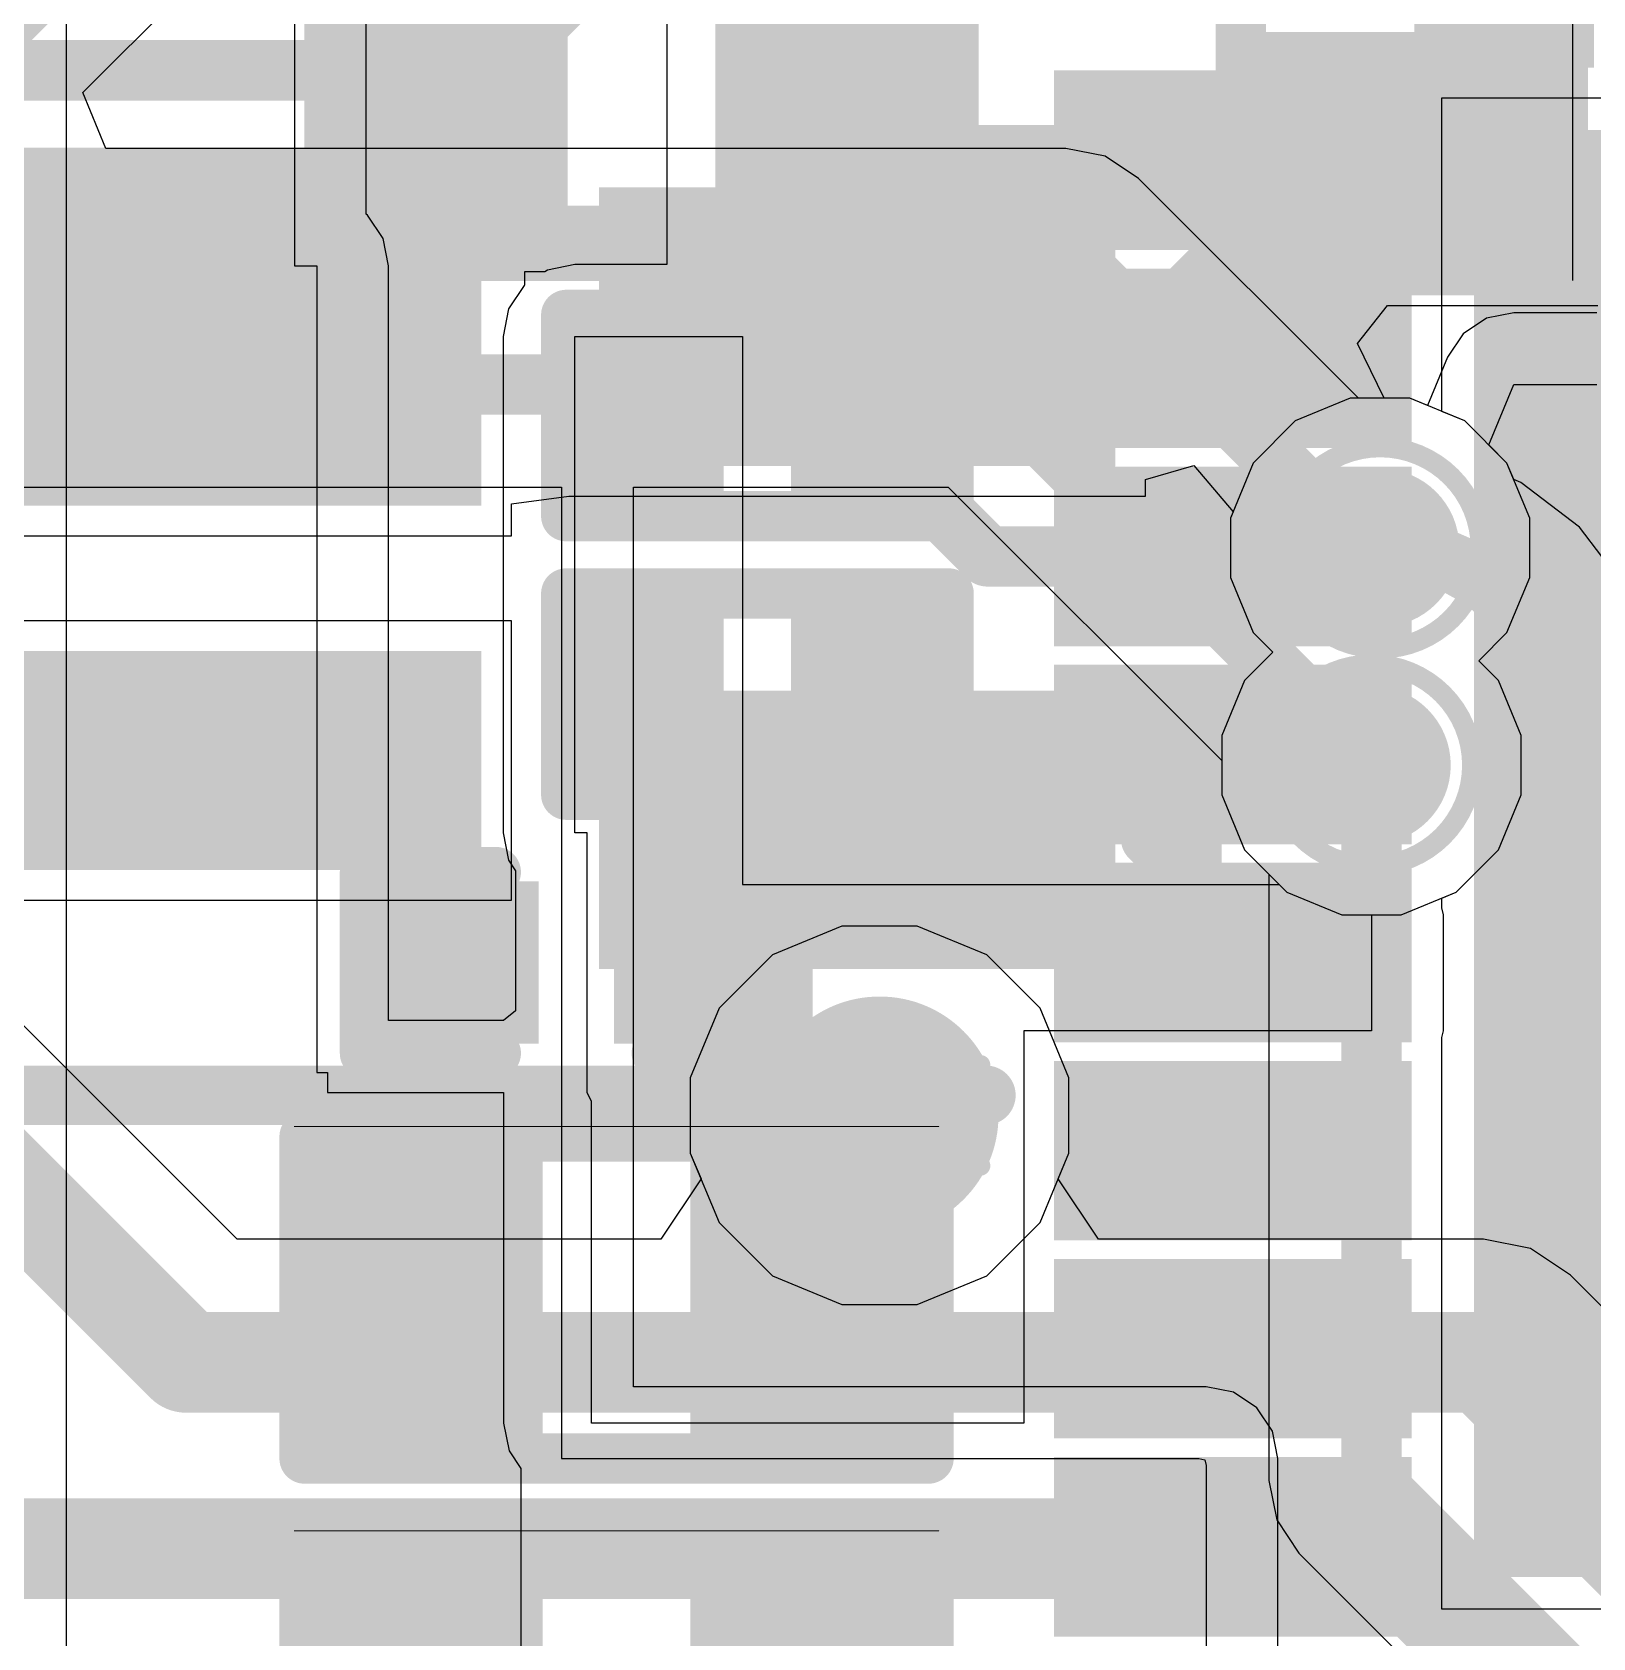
# Model space of a CAD drawing. Header units: inches. Extents: x -10 to 344, y -7 to 75.
# Drawn here: x 48.443 to 52.382, y 6.565 to 10.619 of the extents above; entities that cross this region are included whole.
import ezdxf

# ---------------------------------------------------------------- set-up
doc = ezdxf.new("R2010")
doc.units = ezdxf.units.IN
for name, color, linetype in [('Bottom Layer', 5, 'Continuous'), ('Bottom Overlay', 54, 'Continuous'), ('Bottom Paste', 16, 'Continuous'), ('Bottom Solder', 6, 'Continuous'), ('Drill Drawing', 1, 'Continuous'), ('Mid Layer 1', 16, 'Continuous'), ('Mid Layer 2', 76, 'Continuous'), ('Top Layer', 1, 'Continuous'), ('Top Overlay', 2, 'Continuous'), ('Top Paste', 8, 'Continuous'), ('Top Solder', 216, 'Continuous'), ('Via Holes', 16, 'Continuous')]:
    doc.layers.add(name, color=color, linetype=linetype)

# ---------------------------------------------------------------- blocks, each defined once
blk = doc.blocks.new('CAP_0201_B_22')
at = {"layer": 'Bottom Layer'}
for points in [[(-0.45, 0.15), (-0.15, 0.15), (-0.15, -0.15), (-0.45, -0.15)], [(0.15, 0.15), (0.45, 0.15), (0.45, -0.15), (0.15, -0.15)]]:
    blk.add_hatch(color=5, dxfattribs=at).paths.add_polyline_path(points)
at = {"layer": 'Bottom Paste'}
for points in [[(-0.45, 0.15), (-0.15, 0.15), (-0.15, -0.15), (-0.45, -0.15)], [(0.15, 0.15), (0.45, 0.15), (0.45, -0.15), (0.15, -0.15)]]:
    blk.add_hatch(color=16, dxfattribs=at).paths.add_polyline_path(points)
at = {"layer": 'Bottom Solder'}
for points in [[(-0.505, 0.205), (-0.095, 0.205), (-0.095, -0.205), (-0.505, -0.205)], [(0.095, 0.205), (0.505, 0.205), (0.505, -0.205), (0.095, -0.205)]]:
    blk.add_hatch(color=6, dxfattribs=at).paths.add_polyline_path(points)
at = {"layer": 'Bottom Overlay', "const_width": 0.127}
for points in [[(-0.5334, 0.2286), (-0.2032, 0.2286)], [(-0.5334, -0.2286), (-0.5334, 0.2286)], [(0.2032, 0.2286), (0.5334, 0.2286)], [(0.5334, -0.2286), (0.5334, 0.2286)], [(-0.5334, -0.2286), (-0.2032, -0.2286)], [(0.2032, -0.2286), (0.5334, -0.2286)]]:
    blk.add_lwpolyline(points, dxfattribs=at)
at = {"layer": 'Bottom Overlay', "const_width": 0.0635}
for points in [[(-0.5651, 0.2286, 1), (-0.5016, 0.2286, 1)], [(-0.5651, 0.2286, 1), (-0.5016, 0.2286, 1)], [(-0.2349, 0.2286, 1), (-0.1714, 0.2286, 1)], [(0.1714, 0.2286, 1), (0.2349, 0.2286, 1)], [(0.5016, 0.2286, 1), (0.5651, 0.2286, 1)], [(0.5016, 0.2286, 1), (0.5651, 0.2286, 1)], [(-0.5651, -0.2286, 1), (-0.5016, -0.2286, 1)], [(-0.5651, -0.2286, 1), (-0.5016, -0.2286, 1)], [(-0.2349, -0.2286, 1), (-0.1714, -0.2286, 1)], [(0.1714, -0.2286, 1), (0.2349, -0.2286, 1)], [(0.5016, -0.2286, 1), (0.5651, -0.2286, 1)], [(0.5016, -0.2286, 1), (0.5651, -0.2286, 1)]]:
    blk.add_lwpolyline(points, format="xyb", close=True, dxfattribs=at)
blk = doc.blocks.new('32_QFN__5_5__B_27')
at = {"layer": 'Bottom Layer'}
for points in [[(-1.625, 2.785), (-1.625, 2.085), (-1.875, 2.085), (-1.875, 2.785)], [(-1.125, 2.785), (-1.125, 2.085), (-1.375, 2.085), (-1.375, 2.785)], [(-0.625, 2.785), (-0.625, 2.085), (-0.875, 2.085), (-0.875, 2.785)], [(-0.125, 2.785), (-0.125, 2.085), (-0.375, 2.085), (-0.375, 2.785)], [(0.375, 2.785), (0.375, 2.085), (0.125, 2.085), (0.125, 2.785)], [(0.875, 2.785), (0.875, 2.085), (0.625, 2.085), (0.625, 2.785)], [(1.375, 2.785), (1.375, 2.085), (1.125, 2.085), (1.125, 2.785)], [(1.875, 2.785), (1.875, 2.085), (1.625, 2.085), (1.625, 2.785)], [(-1.725, 1.725), (1.725, 1.725), (1.725, -1.725), (-1.725, -1.725)]]:
    blk.add_hatch(color=5, dxfattribs=at).paths.add_polyline_path(points)
at = {"layer": 'Bottom Paste'}
for points in [[(-1.625, 2.785), (-1.625, 2.085), (-1.875, 2.085), (-1.875, 2.785)], [(-1.125, 2.785), (-1.125, 2.085), (-1.375, 2.085), (-1.375, 2.785)], [(-0.625, 2.785), (-0.625, 2.085), (-0.875, 2.085), (-0.875, 2.785)], [(-0.125, 2.785), (-0.125, 2.085), (-0.375, 2.085), (-0.375, 2.785)], [(0.375, 2.785), (0.375, 2.085), (0.125, 2.085), (0.125, 2.785)], [(0.875, 2.785), (0.875, 2.085), (0.625, 2.085), (0.625, 2.785)], [(1.375, 2.785), (1.375, 2.085), (1.125, 2.085), (1.125, 2.785)], [(1.875, 2.785), (1.875, 2.085), (1.625, 2.085), (1.625, 2.785)]]:
    blk.add_hatch(color=16, dxfattribs=at).paths.add_polyline_path(points)
at = {"layer": 'Bottom Solder'}
for points in [[(-1.5234, 2.8866), (-1.5234, 1.9834), (-1.9766, 1.9834), (-1.9766, 2.8866)], [(-1.0234, 2.8866), (-1.0234, 1.9834), (-1.4766, 1.9834), (-1.4766, 2.8866)], [(-0.5234, 2.8866), (-0.5234, 1.9834), (-0.9766, 1.9834), (-0.9766, 2.8866)], [(-0.0234, 2.8866), (-0.0234, 1.9834), (-0.4766, 1.9834), (-0.4766, 2.8866)], [(0.4766, 2.8866), (0.4766, 1.9834), (0.0234, 1.9834), (0.0234, 2.8866)], [(0.9766, 2.8866), (0.9766, 1.9834), (0.5234, 1.9834), (0.5234, 2.8866)], [(1.4766, 2.8866), (1.4766, 1.9834), (1.0234, 1.9834), (1.0234, 2.8866)], [(1.9766, 2.8866), (1.9766, 1.9834), (1.5234, 1.9834), (1.5234, 2.8866)], [(1.9834, 1.9766), (2.8866, 1.9766), (2.8866, 1.5234), (1.9834, 1.5234)], [(-1.8266, 1.8266), (1.8266, 1.8266), (1.8266, -1.8266), (-1.8266, -1.8266)]]:
    blk.add_hatch(color=6, dxfattribs=at).paths.add_polyline_path(points)
blk = doc.blocks.new('MFFX_29')
at = {"layer": 'Top Layer'}
for points in [[(-3.3, 1.655), (-3.3, 2.155), (-2.2, 2.155), (-2.2, 1.655)], [(-1.6999, 1.905), (-0.1999, 1.905), (-0.1999, 1.555), (-1.6999, 1.555)], [(-1.6999, 0.985), (-0.1999, 0.985), (-0.1999, 0.285), (-1.6999, 0.285)], [(-3.3, 0.385), (-3.3, 0.885), (-2.2, 0.885), (-2.2, 0.385)]]:
    blk.add_hatch(color=1, dxfattribs=at).paths.add_polyline_path(points)
at = {"layer": 'Top Solder'}
for points in [[(-3.4016, 1.5534), (-3.4016, 2.2566), (-2.0984, 2.2566), (-2.0984, 1.5534)], [(-1.8015, 2.0066), (-0.0983, 2.0066), (-0.0983, 1.4534), (-1.8015, 1.4534)], [(-1.8015, 1.0866), (-0.0983, 1.0866), (-0.0983, 0.1834), (-1.8015, 0.1834)], [(-3.4016, 0.2834), (-3.4016, 0.9866), (-2.0984, 0.9866), (-2.0984, 0.2834)]]:
    blk.add_hatch(color=216, dxfattribs=at).paths.add_polyline_path(points)
at = {"layer": 'Top Overlay'}
for points, const_width in [([(2.27, 2.575), (-3.075, 2.575)], 0.15), ([(-3.4798, 1.9304), (-3.6068, 2.0574)], 0.127), ([(-3.6068, 2.0574), (-3.6068, 1.8034)], 0.127), ([(-3.4798, 1.9304), (-3.6068, 1.8034)], 0.127)]:
    blk.add_lwpolyline(points, dxfattribs=dict(at, const_width=const_width))
for points, const_width in [([(-3.1125, 2.575, 1), (-3.0375, 2.575, 1)], 0.075), ([(-3.6385, 2.0574, 1), (-3.5751, 2.0574, 1)], 0.0635), ([(-3.6385, 2.0574, 1), (-3.5751, 2.0574, 1)], 0.0635), ([(-3.5116, 1.9304, 1), (-3.448, 1.9304, 1)], 0.0635), ([(-3.5116, 1.9304, 1), (-3.448, 1.9304, 1)], 0.0635), ([(-3.6385, 1.8034, 1), (-3.5751, 1.8034, 1)], 0.0635), ([(-3.6385, 1.8034, 1), (-3.5751, 1.8034, 1)], 0.0635)]:
    blk.add_lwpolyline(points, format="xyb", close=True, dxfattribs=dict(at, const_width=const_width))
blk = doc.blocks.new('S______B______0402_45')
at = {"layer": 'Top Layer'}
for points in [[(-0.6985, -0.3175), (-0.6985, 0.3175), (-0.2413, 0.3175), (-0.2413, -0.3175)], [(0.2413, -0.3175), (0.2413, 0.3175), (0.6985, 0.3175), (0.6985, -0.3175)]]:
    blk.add_hatch(color=1, dxfattribs=at).paths.add_polyline_path(points)
at = {"layer": 'Top Paste'}
for points in [[(-0.6985, -0.3175), (-0.6985, 0.3175), (-0.2413, 0.3175), (-0.2413, -0.3175)], [(0.2413, -0.3175), (0.2413, 0.3175), (0.6985, 0.3175), (0.6985, -0.3175)]]:
    blk.add_hatch(color=8, dxfattribs=at).paths.add_polyline_path(points)
at = {"layer": 'Top Solder'}
for points in [[(-0.7535, -0.3725), (-0.7535, 0.3725), (-0.1863, 0.3725), (-0.1863, -0.3725)], [(0.1863, -0.3725), (0.1863, 0.3725), (0.7535, 0.3725), (0.7535, -0.3725)]]:
    blk.add_hatch(color=216, dxfattribs=at).paths.add_polyline_path(points)
at = {"layer": 'Top Overlay'}
for points, const_width in [([(-0.7874, 0.4064), (0.7874, 0.4064)], 0.127), ([(-0.7874, 0.4064), (-0.7874, -0.4064)], 0.127), ([(0.7874, 0.4064), (0.7874, -0.4064)], 0.127), ([(-0.7874, -0.4064), (0.7874, -0.4064)], 0.127), ([(-0.8128, -0.4318), (0.8128, -0.4318)], 0.00323)]:
    blk.add_lwpolyline(points, dxfattribs=dict(at, const_width=const_width))
for points, const_width in [([(-0.8191, 0.4064, 1), (-0.7556, 0.4064, 1)], 0.0635), ([(-0.8191, 0.4064, 1), (-0.7556, 0.4064, 1)], 0.0635), ([(0.7556, 0.4064, 1), (0.8191, 0.4064, 1)], 0.0635), ([(0.7556, 0.4064, 1), (0.8191, 0.4064, 1)], 0.0635), ([(-0.8191, -0.4064, 1), (-0.7556, -0.4064, 1)], 0.0635), ([(-0.8191, -0.4064, 1), (-0.7556, -0.4064, 1)], 0.0635), ([(0.7556, -0.4064, 1), (0.8191, -0.4064, 1)], 0.0635), ([(0.7556, -0.4064, 1), (0.8191, -0.4064, 1)], 0.0635), ([(-0.8136, -0.4318, 1), (-0.812, -0.4318, 1)], 0.00161), ([(0.812, -0.4318, 1), (0.8136, -0.4318, 1)], 0.00161)]:
    blk.add_lwpolyline(points, format="xyb", close=True, dxfattribs=dict(at, const_width=const_width))
blk = doc.blocks.new('R___0201_B_47')
at = {"layer": 'Bottom Layer'}
for points in [[(-0.41, 0.185), (-0.14, 0.185), (-0.14, -0.185), (-0.41, -0.185)], [(0.14, 0.185), (0.41, 0.185), (0.41, -0.185), (0.14, -0.185)]]:
    blk.add_hatch(color=5, dxfattribs=at).paths.add_polyline_path(points)
at = {"layer": 'Bottom Paste'}
for points in [[(-0.41, 0.185), (-0.14, 0.185), (-0.14, -0.185), (-0.41, -0.185)], [(0.14, 0.185), (0.41, 0.185), (0.41, -0.185), (0.14, -0.185)]]:
    blk.add_hatch(color=16, dxfattribs=at).paths.add_polyline_path(points)
at = {"layer": 'Bottom Solder'}
for points in [[(-0.465, 0.24), (-0.085, 0.24), (-0.085, -0.24), (-0.465, -0.24)], [(0.085, 0.24), (0.465, 0.24), (0.465, -0.24), (0.085, -0.24)]]:
    blk.add_hatch(color=6, dxfattribs=at).paths.add_polyline_path(points)
at = {"layer": 'Bottom Overlay', "const_width": 0.127}
for points in [[(-0.4826, -0.254), (-0.4826, 0.254)], [(-0.4826, 0.254), (0.4826, 0.254)], [(0.4826, -0.254), (0.4826, 0.254)], [(-0.4826, -0.254), (0.4826, -0.254)]]:
    blk.add_lwpolyline(points, dxfattribs=at)
at = {"layer": 'Bottom Overlay', "const_width": 0.0635}
for points in [[(-0.5143, 0.254, 1), (-0.4508, 0.254, 1)], [(-0.5143, 0.254, 1), (-0.4508, 0.254, 1)], [(0.4508, 0.254, 1), (0.5143, 0.254, 1)], [(0.4508, 0.254, 1), (0.5143, 0.254, 1)], [(-0.5143, -0.254, 1), (-0.4508, -0.254, 1)], [(-0.5143, -0.254, 1), (-0.4508, -0.254, 1)], [(0.4508, -0.254, 1), (0.5143, -0.254, 1)], [(0.4508, -0.254, 1), (0.5143, -0.254, 1)]]:
    blk.add_lwpolyline(points, format="xyb", close=True, dxfattribs=at)
blk = doc.blocks.new('R___0201_B_48')
at = {"layer": 'Bottom Layer'}
for points in [[(-0.41, 0.185), (-0.14, 0.185), (-0.14, -0.185), (-0.41, -0.185)], [(0.14, 0.185), (0.41, 0.185), (0.41, -0.185), (0.14, -0.185)]]:
    blk.add_hatch(color=5, dxfattribs=at).paths.add_polyline_path(points)
at = {"layer": 'Bottom Paste'}
for points in [[(-0.41, 0.185), (-0.14, 0.185), (-0.14, -0.185), (-0.41, -0.185)], [(0.14, 0.185), (0.41, 0.185), (0.41, -0.185), (0.14, -0.185)]]:
    blk.add_hatch(color=16, dxfattribs=at).paths.add_polyline_path(points)
at = {"layer": 'Bottom Solder'}
for points in [[(-0.465, 0.24), (-0.085, 0.24), (-0.085, -0.24), (-0.465, -0.24)], [(0.085, 0.24), (0.465, 0.24), (0.465, -0.24), (0.085, -0.24)]]:
    blk.add_hatch(color=6, dxfattribs=at).paths.add_polyline_path(points)
at = {"layer": 'Bottom Overlay', "const_width": 0.127}
for points in [[(-0.4826, -0.254), (-0.4826, 0.254)], [(-0.4826, 0.254), (0.4826, 0.254)], [(0.4826, -0.254), (0.4826, 0.254)], [(-0.4826, -0.254), (0.4826, -0.254)]]:
    blk.add_lwpolyline(points, dxfattribs=at)
at = {"layer": 'Bottom Overlay', "const_width": 0.0635}
for points in [[(-0.5143, 0.254, 1), (-0.4508, 0.254, 1)], [(-0.5143, 0.254, 1), (-0.4508, 0.254, 1)], [(0.4508, 0.254, 1), (0.5143, 0.254, 1)], [(0.4508, 0.254, 1), (0.5143, 0.254, 1)], [(-0.5143, -0.254, 1), (-0.4508, -0.254, 1)], [(-0.5143, -0.254, 1), (-0.4508, -0.254, 1)], [(0.4508, -0.254, 1), (0.5143, -0.254, 1)], [(0.4508, -0.254, 1), (0.5143, -0.254, 1)]]:
    blk.add_lwpolyline(points, format="xyb", close=True, dxfattribs=at)
blk = doc.blocks.new('R___0402_B_49')
at = {"layer": 'Bottom Layer'}
for points in [[(-0.2413, 0.3175), (-0.2413, -0.3175), (-0.6985, -0.3175), (-0.6985, 0.3175)], [(0.6985, 0.3175), (0.6985, -0.3175), (0.2413, -0.3175), (0.2413, 0.3175)]]:
    blk.add_hatch(color=5, dxfattribs=at).paths.add_polyline_path(points)
at = {"layer": 'Bottom Paste'}
for points in [[(-0.2413, 0.3175), (-0.2413, -0.3175), (-0.6985, -0.3175), (-0.6985, 0.3175)], [(0.6985, 0.3175), (0.6985, -0.3175), (0.2413, -0.3175), (0.2413, 0.3175)]]:
    blk.add_hatch(color=16, dxfattribs=at).paths.add_polyline_path(points)
at = {"layer": 'Bottom Solder'}
for points in [[(-0.1863, 0.3725), (-0.1863, -0.3725), (-0.7535, -0.3725), (-0.7535, 0.3725)], [(0.7535, 0.3725), (0.7535, -0.3725), (0.1863, -0.3725), (0.1863, 0.3725)]]:
    blk.add_hatch(color=6, dxfattribs=at).paths.add_polyline_path(points)
at = {"layer": 'Bottom Overlay'}
for points, const_width in [([(-0.7874, -0.4064), (-0.7874, 0.4064)], 0.127), ([(-0.7874, 0.4064), (0.7874, 0.4064)], 0.127), ([(0.7874, -0.4064), (0.7874, 0.4064)], 0.127), ([(-0.8128, 0.4318), (0.8128, 0.4318)], 0.00323), ([(-0.7874, -0.4064), (0.7874, -0.4064)], 0.127)]:
    blk.add_lwpolyline(points, dxfattribs=dict(at, const_width=const_width))
for points, const_width in [([(-0.8191, 0.4064, 1), (-0.7556, 0.4064, 1)], 0.0635), ([(-0.8191, 0.4064, 1), (-0.7556, 0.4064, 1)], 0.0635), ([(0.7556, 0.4064, 1), (0.8191, 0.4064, 1)], 0.0635), ([(0.7556, 0.4064, 1), (0.8191, 0.4064, 1)], 0.0635), ([(-0.8136, 0.4318, 1), (-0.812, 0.4318, 1)], 0.00161), ([(0.812, 0.4318, 1), (0.8136, 0.4318, 1)], 0.00161), ([(-0.8191, -0.4064, 1), (-0.7556, -0.4064, 1)], 0.0635), ([(-0.8191, -0.4064, 1), (-0.7556, -0.4064, 1)], 0.0635), ([(0.7556, -0.4064, 1), (0.8191, -0.4064, 1)], 0.0635), ([(0.7556, -0.4064, 1), (0.8191, -0.4064, 1)], 0.0635)]:
    blk.add_lwpolyline(points, format="xyb", close=True, dxfattribs=dict(at, const_width=const_width))
blk = doc.blocks.new('R___0402_B_52')
at = {"layer": 'Bottom Layer'}
for points in [[(-0.2413, 0.3175), (-0.2413, -0.3175), (-0.6985, -0.3175), (-0.6985, 0.3175)], [(0.6985, 0.3175), (0.6985, -0.3175), (0.2413, -0.3175), (0.2413, 0.3175)]]:
    blk.add_hatch(color=5, dxfattribs=at).paths.add_polyline_path(points)
at = {"layer": 'Bottom Paste'}
for points in [[(-0.2413, 0.3175), (-0.2413, -0.3175), (-0.6985, -0.3175), (-0.6985, 0.3175)], [(0.6985, 0.3175), (0.6985, -0.3175), (0.2413, -0.3175), (0.2413, 0.3175)]]:
    blk.add_hatch(color=16, dxfattribs=at).paths.add_polyline_path(points)
at = {"layer": 'Bottom Solder'}
for points in [[(-0.1863, 0.3725), (-0.1863, -0.3725), (-0.7535, -0.3725), (-0.7535, 0.3725)], [(0.7535, 0.3725), (0.7535, -0.3725), (0.1863, -0.3725), (0.1863, 0.3725)]]:
    blk.add_hatch(color=6, dxfattribs=at).paths.add_polyline_path(points)
at = {"layer": 'Bottom Overlay'}
for points, const_width in [([(-0.7874, -0.4064), (-0.7874, 0.4064)], 0.127), ([(-0.7874, 0.4064), (0.7874, 0.4064)], 0.127), ([(0.7874, -0.4064), (0.7874, 0.4064)], 0.127), ([(-0.8128, 0.4318), (0.8128, 0.4318)], 0.00323), ([(-0.7874, -0.4064), (0.7874, -0.4064)], 0.127)]:
    blk.add_lwpolyline(points, dxfattribs=dict(at, const_width=const_width))
for points, const_width in [([(-0.8191, 0.4064, 1), (-0.7556, 0.4064, 1)], 0.0635), ([(-0.8191, 0.4064, 1), (-0.7556, 0.4064, 1)], 0.0635), ([(0.7556, 0.4064, 1), (0.8191, 0.4064, 1)], 0.0635), ([(0.7556, 0.4064, 1), (0.8191, 0.4064, 1)], 0.0635), ([(-0.8136, 0.4318, 1), (-0.812, 0.4318, 1)], 0.00161), ([(0.812, 0.4318, 1), (0.8136, 0.4318, 1)], 0.00161), ([(-0.8191, -0.4064, 1), (-0.7556, -0.4064, 1)], 0.0635), ([(-0.8191, -0.4064, 1), (-0.7556, -0.4064, 1)], 0.0635), ([(0.7556, -0.4064, 1), (0.8191, -0.4064, 1)], 0.0635), ([(0.7556, -0.4064, 1), (0.8191, -0.4064, 1)], 0.0635)]:
    blk.add_lwpolyline(points, format="xyb", close=True, dxfattribs=dict(at, const_width=const_width))
blk = doc.blocks.new('R___0402_B_57')
at = {"layer": 'Bottom Layer'}
for points in [[(-0.2413, 0.3175), (-0.2413, -0.3175), (-0.6985, -0.3175), (-0.6985, 0.3175)], [(0.6985, 0.3175), (0.6985, -0.3175), (0.2413, -0.3175), (0.2413, 0.3175)]]:
    blk.add_hatch(color=5, dxfattribs=at).paths.add_polyline_path(points)
at = {"layer": 'Bottom Paste'}
for points in [[(-0.2413, 0.3175), (-0.2413, -0.3175), (-0.6985, -0.3175), (-0.6985, 0.3175)], [(0.6985, 0.3175), (0.6985, -0.3175), (0.2413, -0.3175), (0.2413, 0.3175)]]:
    blk.add_hatch(color=16, dxfattribs=at).paths.add_polyline_path(points)
at = {"layer": 'Bottom Solder'}
for points in [[(-0.1863, 0.3725), (-0.1863, -0.3725), (-0.7535, -0.3725), (-0.7535, 0.3725)], [(0.7535, 0.3725), (0.7535, -0.3725), (0.1863, -0.3725), (0.1863, 0.3725)]]:
    blk.add_hatch(color=6, dxfattribs=at).paths.add_polyline_path(points)
at = {"layer": 'Bottom Overlay'}
for points, const_width in [([(-0.7874, -0.4064), (-0.7874, 0.4064)], 0.127), ([(-0.7874, 0.4064), (0.7874, 0.4064)], 0.127), ([(0.7874, -0.4064), (0.7874, 0.4064)], 0.127), ([(-0.8128, 0.4318), (0.8128, 0.4318)], 0.00323), ([(-0.7874, -0.4064), (0.7874, -0.4064)], 0.127)]:
    blk.add_lwpolyline(points, dxfattribs=dict(at, const_width=const_width))
for points, const_width in [([(-0.8191, 0.4064, 1), (-0.7556, 0.4064, 1)], 0.0635), ([(-0.8191, 0.4064, 1), (-0.7556, 0.4064, 1)], 0.0635), ([(0.7556, 0.4064, 1), (0.8191, 0.4064, 1)], 0.0635), ([(0.7556, 0.4064, 1), (0.8191, 0.4064, 1)], 0.0635), ([(-0.8136, 0.4318, 1), (-0.812, 0.4318, 1)], 0.00161), ([(0.812, 0.4318, 1), (0.8136, 0.4318, 1)], 0.00161), ([(-0.8191, -0.4064, 1), (-0.7556, -0.4064, 1)], 0.0635), ([(-0.8191, -0.4064, 1), (-0.7556, -0.4064, 1)], 0.0635), ([(0.7556, -0.4064, 1), (0.8191, -0.4064, 1)], 0.0635), ([(0.7556, -0.4064, 1), (0.8191, -0.4064, 1)], 0.0635)]:
    blk.add_lwpolyline(points, format="xyb", close=True, dxfattribs=dict(at, const_width=const_width))

msp = doc.modelspace()

# ---------------------------------------------------------------- hatches: boundary and pattern name
at = {"layer": 'Bottom Layer'}
h = msp.add_hatch(color=5, dxfattribs=at)
edge = h.paths.add_edge_path()
edge.add_arc((51.8451, 9.3168), 0.2, 0, 360)
h = msp.add_hatch(color=5, dxfattribs=at)
edge = h.paths.add_edge_path()
edge.add_arc((51.8235, 8.7682), 0.2, 0, 360)
h = msp.add_hatch(color=5, dxfattribs=at)
edge = h.paths.add_edge_path()
edge.add_arc((50.5821, 7.8842), 0.3, 0, 360)
msp.add_hatch(color=5, dxfattribs=at).paths.add_polyline_path([(50.1594, 6.0861), (50.7563, 6.0861), (50.7563, 6.7211), (50.1594, 6.7211)])
at = {"layer": 'Mid Layer 1'}
h = msp.add_hatch(color=16, dxfattribs=at)
edge = h.paths.add_edge_path()
edge.add_arc((51.8451, 9.3168), 0.2, 0, 360)
h = msp.add_hatch(color=16, dxfattribs=at)
edge = h.paths.add_edge_path()
edge.add_arc((51.8235, 8.7682), 0.2, 0, 360)
h = msp.add_hatch(color=16, dxfattribs=at)
edge = h.paths.add_edge_path()
edge.add_arc((50.5821, 7.8842), 0.3, 0, 360)
at = {"layer": 'Mid Layer 2'}
h = msp.add_hatch(color=76, dxfattribs=at)
edge = h.paths.add_edge_path()
edge.add_arc((51.8451, 9.3168), 0.2, 0, 360)
h = msp.add_hatch(color=76, dxfattribs=at)
edge = h.paths.add_edge_path()
edge.add_arc((51.8235, 8.7682), 0.2, 0, 360)
h = msp.add_hatch(color=76, dxfattribs=at)
edge = h.paths.add_edge_path()
edge.add_arc((50.5821, 7.8842), 0.3, 0, 360)
at = {"layer": 'Top Layer'}
h = msp.add_hatch(color=1, dxfattribs=at)
edge = h.paths.add_edge_path()
edge.add_arc((51.8451, 9.3168), 0.2, 0, 360)
h = msp.add_hatch(color=1, dxfattribs=at)
edge = h.paths.add_edge_path()
edge.add_arc((51.8235, 8.7682), 0.2, 0, 360)
h = msp.add_hatch(color=1, dxfattribs=at)
edge = h.paths.add_edge_path()
edge.add_arc((50.5821, 7.8842), 0.3, 0, 360)
at = {"layer": 'Via Holes'}
h = msp.add_hatch(color=7, dxfattribs=at)
edge = h.paths.add_edge_path()
edge.add_arc((51.8451, 9.3168), 0.1, 0, 360)
h = msp.add_hatch(color=7, dxfattribs=at)
edge = h.paths.add_edge_path()
edge.add_arc((51.8235, 8.7682), 0.1, 0, 360)
h = msp.add_hatch(color=7, dxfattribs=at)
edge = h.paths.add_edge_path()
edge.add_arc((50.5821, 7.8842), 0.15, 0, 360)

# ---------------------------------------------------------------- linework, layer by layer
at = {"layer": 'Bottom Layer'}
for p, q in [((48.5301, 5.3846), (48.5301, 13.3238)), ((49.1051, 11.0191), (49.1051, 10.0285)), ((49.2864, 10.1589), (49.2864, 11.0191)), ((50.0449, 11.0191), (50.0449, 10.0318)), ((52.0013, 9.661), (52.0013, 10.4524)), ((52.0013, 10.4524), (53.016, 10.4524)), ((49.2897, 10.1567), (49.2864, 10.1589)), ((49.329, 10.0979), (49.2897, 10.1567)), ((49.3428, 10.0285), (49.329, 10.0979)), ((49.1051, 10.0285), (49.1615, 10.0285)), ((49.1615, 10.0285), (49.1615, 7.9928)), ((49.3428, 8.1233), (49.3428, 10.0285)), ((49.737, 10.0136), (49.6859, 10.0136)), ((49.6859, 10.0136), (49.6859, 9.9795)), ((49.7435, 10.018), (49.737, 10.0136)), ((49.8129, 10.0318), (49.7435, 10.018)), ((50.0449, 10.0318), (49.8129, 10.0318)), ((49.6847, 9.9787), (49.6454, 9.9199)), ((49.6859, 9.9795), (49.6847, 9.9787)), ((49.6454, 9.9199), (49.6316, 9.8505)), ((49.6316, 9.8505), (49.6316, 8.5976)), ((49.8129, 8.5976), (49.8129, 9.8505)), ((49.8129, 9.8505), (50.2359, 9.8505)), ((50.2359, 9.8505), (50.2359, 9.288)), ((52.0591, 9.6371), (52.0013, 9.661)), ((52.1654, 9.5308), (52.0591, 9.6371)), ((52.2229, 9.392), (52.1654, 9.5308)), ((52.2229, 9.2417), (52.2229, 9.392)), ((50.2359, 9.288), (50.2359, 8.4671)), ((52.1654, 9.1028), (52.2229, 9.2417)), ((52.0943, 9.0317), (52.1654, 9.1028)), ((52.1438, 8.9822), (52.0943, 9.0317)), ((52.2013, 8.8434), (52.1438, 8.9822)), ((52.2013, 8.6931), (52.2013, 8.8434)), ((52.1438, 8.5542), (52.2013, 8.6931)), ((49.6316, 8.5976), (49.6454, 8.5282)), ((49.8443, 8.5976), (49.8129, 8.5976)), ((49.8443, 7.942), (49.8443, 8.5976)), ((52.0375, 8.4479), (52.1438, 8.5542)), ((49.6454, 8.5282), (49.663, 8.5019)), ((49.663, 8.5019), (49.663, 8.1479)), ((50.2359, 8.4671), (51.5903, 8.4671)), ((51.5903, 8.4671), (51.6095, 8.4479)), ((51.6095, 8.4479), (51.7484, 8.3904)), ((52.0013, 8.4329), (52.0375, 8.4479)), ((52.0013, 8.4079), (52.0013, 8.4329)), ((52.0048, 8.3904), (52.0013, 8.4079)), ((51.7484, 8.3904), (51.8235, 8.3904)), ((51.8235, 8.3904), (51.8235, 8.098)), ((52.0048, 8.098), (52.0048, 8.3904)), ((49.663, 8.1479), (49.633, 8.1233)), ((49.633, 8.1233), (49.3428, 8.1233)), ((51.8235, 8.098), (50.9457, 8.098)), ((50.9457, 8.098), (50.9457, 7.1068)), ((52.0013, 8.0805), (52.0048, 8.098)), ((52.0013, 6.638), (52.0013, 8.0805)), ((49.1615, 7.9928), (49.1887, 7.9928)), ((49.1887, 7.9928), (49.1887, 7.942)), ((49.1887, 7.942), (49.633, 7.942)), ((49.633, 7.942), (49.633, 7.1068)), ((49.8546, 7.9196), (49.8443, 7.942)), ((49.8546, 7.1068), (49.8546, 7.9196)), ((49.8546, 7.9196), (49.8546, 7.9196)), ((49.633, 7.1068), (49.6468, 7.0374)), ((50.9457, 7.1068), (49.8546, 7.1068)), ((49.6468, 7.0374), (49.6768, 6.9925)), ((49.6768, 6.9925), (49.6768, 5.9442)), ((52.9613, 6.638), (52.0013, 6.638))]:
    msp.add_line(p, q, dxfattribs=at)
for points, const_width in [([(50.4513, 10.4476), (50.4513, 10.5238)], 0.1524), ([(50.4513, 10.4476), (50.6037, 10.2952)], 0.1524), ([(50.6037, 10.2952), (51.4735, 10.2952)], 0.1778), ([(50.5487, 9.6508), (50.6075, 9.592)], 0.1524), ([(50.6075, 9.542), (50.6075, 9.592)], 0.1524), ([(50.6075, 9.542), (50.8543, 9.2952)], 0.1524), ([(50.8543, 9.2952), (51.4735, 9.2952)], 0.1524), ([(51.4735, 9.2952), (51.4951, 9.3168)], 0.1524), ([(51.4951, 9.3168), (51.8451, 9.3168)], 0.1524), ([(50.4979, 8.8976), (50.4979, 8.9476)], 0.1524), ([(50.4979, 8.8976), (50.5567, 8.8388)], 0.1524), ([(50.5567, 8.8388), (51.4299, 8.8388)], 0.1524), ([(51.4299, 8.8388), (51.4735, 8.7952)], 0.1524)]:
    msp.add_lwpolyline(points, dxfattribs=dict(at, const_width=const_width))
for points, const_width in [([(50.4132, 10.5238, 1), (50.4894, 10.5238, 1)], 0.0762), ([(50.4132, 10.4476, 1), (50.4894, 10.4476, 1)], 0.0762), ([(50.4132, 10.4476, 1), (50.4894, 10.4476, 1)], 0.0762), ([(50.5592, 10.2952, 1), (50.6481, 10.2952, 1)], 0.0889), ([(51.4291, 10.2952, 1), (51.518, 10.2952, 1)], 0.0889), ([(50.5656, 10.2952, 1), (50.6418, 10.2952, 1)], 0.0762), ([(50.5106, 9.6508, 1), (50.5868, 9.6508, 1)], 0.0762), ([(50.5694, 9.592, 1), (50.6456, 9.592, 1)], 0.0762), ([(50.5694, 9.592, 1), (50.6456, 9.592, 1)], 0.0762), ([(50.5694, 9.542, 1), (50.6456, 9.542, 1)], 0.0762), ([(50.5694, 9.542, 1), (50.6456, 9.542, 1)], 0.0762), ([(50.8162, 9.2952, 1), (50.8924, 9.2952, 1)], 0.0762), ([(50.8162, 9.2952, 1), (50.8924, 9.2952, 1)], 0.0762), ([(51.4354, 9.2952, 1), (51.5116, 9.2952, 1)], 0.0762), ([(51.4354, 9.2952, 1), (51.5116, 9.2952, 1)], 0.0762), ([(51.457, 9.3168, 1), (51.5332, 9.3168, 1)], 0.0762), ([(51.457, 9.3168, 1), (51.5332, 9.3168, 1)], 0.0762), ([(51.807, 9.3168, 1), (51.8832, 9.3168, 1)], 0.0762), ([(50.4598, 8.9476, 1), (50.536, 8.9476, 1)], 0.0762), ([(50.4598, 8.8976, 1), (50.536, 8.8976, 1)], 0.0762), ([(50.4598, 8.8976, 1), (50.536, 8.8976, 1)], 0.0762), ([(50.5186, 8.8388, 1), (50.5948, 8.8388, 1)], 0.0762), ([(50.5186, 8.8388, 1), (50.5948, 8.8388, 1)], 0.0762), ([(51.3918, 8.8388, 1), (51.468, 8.8388, 1)], 0.0762), ([(51.3918, 8.8388, 1), (51.468, 8.8388, 1)], 0.0762), ([(51.4354, 8.7952, 1), (51.5116, 8.7952, 1)], 0.0762)]:
    msp.add_lwpolyline(points, format="xyb", close=True, dxfattribs=dict(at, const_width=const_width))
at = {"layer": 'Drill Drawing'}
for points, const_width in [([(52.0991, 9.3168, 1), (51.5911, 9.3168, 1)], 0.0508), ([(51.5784, 9.3168, 1), (51.6038, 9.3168, 1)], 0.0254), ([(52.0864, 9.3168, 1), (52.1118, 9.3168, 1)], 0.0254), ([(52.0775, 8.7682, 1), (51.5695, 8.7682, 1)], 0.0508), ([(51.5568, 8.7682, 1), (51.5822, 8.7682, 1)], 0.0254), ([(52.0648, 8.7682, 1), (52.0902, 8.7682, 1)], 0.0254), ([(50.5694, 8.1382, 1), (50.5948, 8.1382, 1)], 0.0254), ([(50.5694, 8.1382, 1), (50.5948, 8.1382, 1)], 0.0254), ([(50.3154, 8.0112, 1), (50.3408, 8.0112, 1)], 0.0254), ([(50.3154, 8.0112, 1), (50.3408, 8.0112, 1)], 0.0254), ([(50.4424, 8.0112, 1), (50.4678, 8.0112, 1)], 0.0254), ([(50.4424, 8.0112, 1), (50.4678, 8.0112, 1)], 0.0254), ([(50.6964, 8.0112, 1), (50.7218, 8.0112, 1)], 0.0254), ([(50.6964, 8.0112, 1), (50.7218, 8.0112, 1)], 0.0254), ([(50.8234, 8.0112, 1), (50.8488, 8.0112, 1)], 0.0254), ([(50.8234, 8.0112, 1), (50.8488, 8.0112, 1)], 0.0254), ([(50.4424, 7.8842, 1), (50.4678, 7.8842, 1)], 0.0254), ([(50.4424, 7.8842, 1), (50.4678, 7.8842, 1)], 0.0254), ([(50.6964, 7.8842, 1), (50.7218, 7.8842, 1)], 0.0254), ([(50.6964, 7.8842, 1), (50.7218, 7.8842, 1)], 0.0254), ([(50.3154, 7.7572, 1), (50.3408, 7.7572, 1)], 0.0254), ([(50.3154, 7.7572, 1), (50.3408, 7.7572, 1)], 0.0254), ([(50.4424, 7.7572, 1), (50.4678, 7.7572, 1)], 0.0254), ([(50.4424, 7.7572, 1), (50.4678, 7.7572, 1)], 0.0254), ([(50.6964, 7.7572, 1), (50.7218, 7.7572, 1)], 0.0254), ([(50.6964, 7.7572, 1), (50.7218, 7.7572, 1)], 0.0254), ([(50.8234, 7.7572, 1), (50.8488, 7.7572, 1)], 0.0254), ([(50.8234, 7.7572, 1), (50.8488, 7.7572, 1)], 0.0254), ([(50.5694, 7.6302, 1), (50.5948, 7.6302, 1)], 0.0254), ([(50.5694, 7.6302, 1), (50.5948, 7.6302, 1)], 0.0254)]:
    msp.add_lwpolyline(points, format="xyb", close=True, dxfattribs=dict(at, const_width=const_width))
at = {"layer": 'Drill Drawing', "const_width": 0.0508}
for points in [[(50.4551, 8.0112), (50.5821, 8.1382)], [(50.5821, 8.1382), (50.7091, 8.0112)], [(50.3281, 8.0112), (50.4551, 7.8842)], [(50.3281, 8.0112), (50.4551, 8.0112)], [(50.7091, 8.0112), (50.8361, 8.0112)], [(50.7091, 7.8842), (50.8361, 8.0112)], [(50.3281, 7.7572), (50.4551, 7.8842)], [(50.7091, 7.8842), (50.8361, 7.7572)], [(50.3281, 7.7572), (50.4551, 7.7572)], [(50.4551, 7.7572), (50.5821, 7.6302)], [(50.5821, 7.6302), (50.7091, 7.7572)], [(50.7091, 7.7572), (50.8361, 7.7572)]]:
    msp.add_lwpolyline(points, dxfattribs=at)
at = {"layer": 'Mid Layer 1'}
for p, q in [((51.77, 9.6946), (51.6311, 9.6371)), ((51.9203, 9.6946), (51.77, 9.6946)), ((52.0591, 9.6371), (51.9203, 9.6946)), ((51.6311, 9.6371), (51.5248, 9.5308)), ((52.1654, 9.5308), (52.0591, 9.6371)), ((51.5248, 9.5308), (51.4673, 9.392)), ((52.2229, 9.392), (52.1654, 9.5308)), ((51.4673, 9.392), (51.4673, 9.2417)), ((52.2229, 9.2417), (52.2229, 9.392)), ((51.4673, 9.2417), (51.5248, 9.1028)), ((52.1654, 9.1028), (52.2229, 9.2417)), ((51.5248, 9.1028), (51.5743, 9.0533)), ((52.0943, 9.0317), (52.1654, 9.1028)), ((51.5743, 9.0533), (51.5032, 8.9822)), ((52.1438, 8.9822), (52.0943, 9.0317)), ((51.5032, 8.9822), (51.4457, 8.8434)), ((52.2013, 8.8434), (52.1438, 8.9822)), ((51.4457, 8.8434), (51.4457, 8.6931)), ((52.2013, 8.6931), (52.2013, 8.8434)), ((51.4457, 8.6931), (51.5032, 8.5542)), ((52.1438, 8.5542), (52.2013, 8.6931)), ((51.5032, 8.5542), (51.6095, 8.4479)), ((52.0375, 8.4479), (52.1438, 8.5542)), ((51.6095, 8.4479), (51.7484, 8.3904)), ((51.8987, 8.3904), (52.0375, 8.4479)), ((50.4871, 8.362), (50.3114, 8.2892)), ((50.6771, 8.362), (50.4871, 8.362)), ((50.8527, 8.2892), (50.6771, 8.362)), ((51.7484, 8.3904), (51.8987, 8.3904)), ((50.3114, 8.2892), (50.177, 8.1548)), ((50.9871, 8.1548), (50.8527, 8.2892)), ((48.9604, 7.5714), (48.3481, 8.1837)), ((50.177, 8.1548), (50.1043, 7.9792)), ((51.0599, 7.9792), (50.9871, 8.1548)), ((50.1043, 7.9792), (50.1043, 7.7891)), ((51.0599, 7.7891), (51.0599, 7.9792)), ((50.1043, 7.7891), (50.1313, 7.7238)), ((51.0328, 7.7238), (51.0599, 7.7891)), ((50.1313, 7.7238), (50.0295, 7.5714)), ((51.1347, 7.5714), (51.0328, 7.7238)), ((50.0295, 7.5714), (48.9604, 7.5714)), ((52.1058, 7.5714), (51.1347, 7.5714)), ((52.2247, 7.5478), (52.1058, 7.5714)), ((52.3255, 7.4804), (52.2247, 7.5478)), ((53.3183, 6.4876), (52.3255, 7.4804))]:
    msp.add_line(p, q, dxfattribs=at)
at = {"layer": 'Mid Layer 1', "const_width": 0.254}
for points in [[(47.9703, 8.122), (48.8317, 7.2606)], [(48.8317, 7.2606), (52.1058, 7.2606)], [(52.1058, 7.2606), (53.1895, 6.1769)], [(47.8906, 6.7904), (51.8457, 6.7904)], [(51.8457, 6.7904), (52.9539, 5.6822)]]:
    msp.add_lwpolyline(points, dxfattribs=at)
at = {"layer": 'Mid Layer 1', "const_width": 0.127}
for points in [[(48.7682, 7.2606, 1), (48.8952, 7.2606, 1)], [(48.7682, 7.2606, 1), (48.8952, 7.2606, 1)], [(52.0423, 7.2606, 1), (52.1693, 7.2606, 1)], [(52.0423, 7.2606, 1), (52.1693, 7.2606, 1)], [(51.7822, 6.7904, 1), (51.9092, 6.7904, 1)], [(51.7822, 6.7904, 1), (51.9092, 6.7904, 1)]]:
    msp.add_lwpolyline(points, format="xyb", close=True, dxfattribs=at)
at = {"layer": 'Mid Layer 2'}
for p, q in [((48.5712, 10.466), (49.369, 11.2638)), ((48.6295, 10.3252), (48.5712, 10.466)), ((51.0524, 10.3252), (48.6295, 10.3252)), ((51.1516, 10.3055), (51.0524, 10.3252)), ((51.2356, 10.2494), (51.1516, 10.3055)), ((51.7903, 9.6946), (51.2356, 10.2494)), ((52.1133, 9.8965), (52.0545, 9.8572)), ((52.1827, 9.9103), (52.1133, 9.8965)), ((52.3919, 9.9103), (52.1827, 9.9103)), ((52.0545, 9.8572), (52.0152, 9.7984)), ((52.0152, 9.7984), (51.9646, 9.6762)), ((52.1196, 9.5766), (52.1827, 9.729)), ((52.1827, 9.729), (52.3919, 9.729)), ((51.9203, 9.6946), (51.7903, 9.6946)), ((51.9646, 9.6762), (51.9203, 9.6946)), ((52.1654, 9.5308), (52.1196, 9.5766)), ((52.2229, 9.392), (52.1654, 9.5308)), ((46.2608, 9.4701), (49.7793, 9.4701)), ((49.7793, 9.4701), (49.7793, 7.1991)), ((49.9605, 7.1991), (49.9605, 9.4701)), ((49.9605, 9.4701), (50.7554, 9.4701)), ((50.7554, 9.4701), (51.4457, 8.7798)), ((52.2229, 9.2417), (52.2229, 9.392)), ((52.1654, 9.1028), (52.2229, 9.2417)), ((52.0943, 9.0317), (52.1654, 9.1028)), ((52.1438, 8.9822), (52.0943, 9.0317)), ((52.2013, 8.8434), (52.1438, 8.9822)), ((52.2013, 8.6931), (52.2013, 8.8434)), ((51.4457, 8.7798), (51.4457, 8.6931)), ((51.4457, 8.6931), (51.5032, 8.5542)), ((52.1438, 8.5542), (52.2013, 8.6931)), ((51.5032, 8.5542), (51.6095, 8.4479)), ((52.0375, 8.4479), (52.1438, 8.5542)), ((51.6095, 8.4479), (51.7484, 8.3904)), ((51.8987, 8.3904), (52.0375, 8.4479)), ((51.7484, 8.3904), (51.8987, 8.3904)), ((49.7793, 7.1991), (49.7793, 7.0179)), ((51.4058, 7.1991), (49.9605, 7.1991)), ((51.4752, 7.1853), (51.4058, 7.1991)), ((51.534, 7.146), (51.4752, 7.1853)), ((51.5733, 7.0872), (51.534, 7.146)), ((51.5871, 7.0179), (51.5733, 7.0872)), ((49.7793, 7.0179), (51.388, 7.0179)), ((51.388, 7.0179), (51.4029, 7.0149)), ((51.4029, 7.0149), (51.4058, 7)), ((51.5871, 6.1814), (51.5871, 7.0179)), ((51.4058, 7), (51.4058, 6.3227))]:
    msp.add_line(p, q, dxfattribs=at)
for points, const_width in [([(48.1369, 10.5628), (49.1035, 11.5293)], 0.381), ([(36.3942, 10.0663), (51.0524, 10.0663)], 0.1524), ([(51.0524, 10.0663), (51.8019, 9.3168)], 0.1524), ([(36.5343, 9.729), (50.8627, 9.729)], 0.1524), ([(50.8627, 9.729), (51.8235, 8.7682)], 0.1524), ([(51.8019, 9.3168), (51.8451, 9.3168)], 0.1524)]:
    msp.add_lwpolyline(points, dxfattribs=dict(at, const_width=const_width))
at = {"layer": 'Mid Layer 2', "const_width": 0.0762}
for points in [[(51.0143, 10.0663, 1), (51.0905, 10.0663, 1)], [(51.0143, 10.0663, 1), (51.0905, 10.0663, 1)], [(50.8246, 9.729, 1), (50.9008, 9.729, 1)], [(50.8246, 9.729, 1), (50.9008, 9.729, 1)], [(51.7638, 9.3168, 1), (51.84, 9.3168, 1)], [(51.7638, 9.3168, 1), (51.84, 9.3168, 1)], [(51.807, 9.3168, 1), (51.8832, 9.3168, 1)], [(51.7854, 8.7682, 1), (51.8616, 8.7682, 1)]]:
    msp.add_lwpolyline(points, format="xyb", close=True, dxfattribs=at)
at = {"layer": 'Top Layer'}
for p, q in [((51.7885, 9.8329), (51.8637, 9.9289)), ((51.8637, 9.9289), (52.395, 9.9289)), ((51.8557, 9.6946), (51.7885, 9.8329)), ((51.9203, 9.6946), (51.8557, 9.6946)), ((52.0591, 9.6371), (51.9203, 9.6946)), ((52.1654, 9.5308), (52.0591, 9.6371)), ((52.1827, 9.4891), (52.1654, 9.5308)), ((51.2532, 9.4895), (51.3752, 9.5249)), ((51.2532, 9.4472), (51.2532, 9.4895)), ((51.3752, 9.5249), (51.474, 9.4081)), ((52.2007, 9.4816), (52.1827, 9.4891)), ((49.6531, 9.428), (49.7976, 9.4472)), ((49.7976, 9.4472), (49.8055, 9.4472)), ((49.8055, 9.4472), (51.2532, 9.4472)), ((52.3481, 9.3686), (52.2007, 9.4816)), ((49.6531, 9.3472), (49.6531, 9.428)), ((51.474, 9.4081), (51.4673, 9.392)), ((51.4673, 9.392), (51.4673, 9.2417)), ((52.4611, 9.2213), (52.3481, 9.3686)), ((47.7975, 9.3472), (49.6531, 9.3472)), ((51.4673, 9.2417), (51.5248, 9.1028)), ((49.6531, 9.1328), (47.9055, 9.1328)), ((49.6531, 8.4272), (49.6531, 9.1328)), ((51.5248, 9.1028), (51.5743, 9.0533)), ((51.5743, 9.0533), (51.5032, 8.9822)), ((51.5032, 8.9822), (51.4457, 8.8434)), ((51.4457, 8.8434), (51.4457, 8.6931)), ((51.4457, 8.6931), (51.5032, 8.5542)), ((51.5032, 8.5542), (51.5645, 8.4929)), ((51.5645, 8.4929), (51.5645, 6.9625)), ((48.3986, 8.4272), (49.6531, 8.4272)), ((50.4871, 8.362), (50.3114, 8.2892)), ((50.6771, 8.362), (50.4871, 8.362)), ((50.8527, 8.2892), (50.6771, 8.362)), ((50.3114, 8.2892), (50.177, 8.1548)), ((50.9871, 8.1548), (50.8527, 8.2892)), ((50.177, 8.1548), (50.1043, 7.9792)), ((51.0599, 7.9792), (50.9871, 8.1548)), ((50.1043, 7.9792), (50.1043, 7.7891)), ((51.0599, 7.7891), (51.0599, 7.9792)), ((50.1043, 7.7891), (50.177, 7.6135)), ((50.9871, 7.6135), (51.0599, 7.7891)), ((50.177, 7.6135), (50.3114, 7.4791)), ((50.8527, 7.4791), (50.9871, 7.6135)), ((50.3114, 7.4791), (50.4871, 7.4064)), ((50.6771, 7.4064), (50.8527, 7.4791)), ((50.4871, 7.4064), (50.6771, 7.4064)), ((51.5645, 6.9625), (51.5842, 6.8634)), ((51.5842, 6.8634), (51.6404, 6.7794)), ((51.6404, 6.7794), (52.2124, 6.2074))]:
    msp.add_line(p, q, dxfattribs=at)
for points, const_width in [([(49.6027, 10.5222), (50.2254, 11.145)], 0.1524), ([(41.5879, 10.5222), (49.6027, 10.5222)], 0.1524), ([(51.7981, 10.2337), (51.8997, 10.3353)], 0.254), ([(51.348, 9.875), (51.7067, 10.2337)], 0.254), ([(51.7067, 10.2337), (51.7981, 10.2337)], 0.254), ([(50.5254, 9.875), (51.348, 9.875)], 0.254), ([(52.2963, 6.8849), (52.2963, 8.8656)], 0.1524), ([(51.8235, 6.9625), (51.8235, 8.7682)], 0.1524), ([(51.8235, 6.9625), (52.4713, 6.3147)], 0.1524), ([(52.2963, 6.8849), (52.7507, 6.4304)], 0.1524)]:
    msp.add_lwpolyline(points, dxfattribs=dict(at, const_width=const_width))
for points, const_width in [([(49.5646, 10.5222, 1), (49.6408, 10.5222, 1)], 0.0762), ([(49.5646, 10.5222, 1), (49.6408, 10.5222, 1)], 0.0762), ([(51.8362, 10.3353, 1), (51.9632, 10.3353, 1)], 0.127), ([(51.6432, 10.2337, 1), (51.7702, 10.2337, 1)], 0.127), ([(51.6432, 10.2337, 1), (51.7702, 10.2337, 1)], 0.127), ([(51.7346, 10.2337, 1), (51.8616, 10.2337, 1)], 0.127), ([(51.7346, 10.2337, 1), (51.8616, 10.2337, 1)], 0.127), ([(50.4619, 9.875, 1), (50.5889, 9.875, 1)], 0.127), ([(51.2845, 9.875, 1), (51.4115, 9.875, 1)], 0.127), ([(51.2845, 9.875, 1), (51.4115, 9.875, 1)], 0.127), ([(51.807, 9.3168, 1), (51.8832, 9.3168, 1)], 0.0762), ([(52.2582, 8.8656, 1), (52.3344, 8.8656, 1)], 0.0762), ([(52.2582, 8.8656, 1), (52.3344, 8.8656, 1)], 0.0762), ([(51.7854, 8.7682, 1), (51.8616, 8.7682, 1)], 0.0762), ([(51.7854, 6.9625, 1), (51.8616, 6.9625, 1)], 0.0762), ([(51.7854, 6.9625, 1), (51.8616, 6.9625, 1)], 0.0762), ([(52.2582, 6.8849, 1), (52.3344, 6.8849, 1)], 0.0762), ([(52.2582, 6.8849, 1), (52.3344, 6.8849, 1)], 0.0762)]:
    msp.add_lwpolyline(points, format="xyb", close=True, dxfattribs=dict(at, const_width=const_width))
at = {"layer": 'Top Layer', "const_width": 0.1524}
msp.add_lwpolyline([(51.8451, 9.3168, -0.414214), (52.2963, 8.8656)], format="xyb", dxfattribs=at)

# ---------------------------------------------------------------- block references
for name, p, rotation in [('MFFX_29', (47.7754, 10.51), 180), ('S______B______0402_45', (51.8997, 10.8052), 90), ('32_QFN__5_5__B_27', (53.9085, 8.5452), 90)]:
    msp.add_blockref(name, p, dxfattribs=dict(rotation=rotation))
for name, p in [('R___0402_B_49', (49.9814, 10.5238)), ('R___0201_B_47', (50.2737, 9.6508)), ('R___0201_B_48', (50.2737, 8.9476)), ('CAP_0201_B_22', (49.8165, 8.2698)), ('R___0402_B_52', (49.9181, 7.4243)), ('R___0402_B_57', (49.9181, 6.4036))]:
    msp.add_blockref(name, p)

doc.saveas('drawing.dxf')
